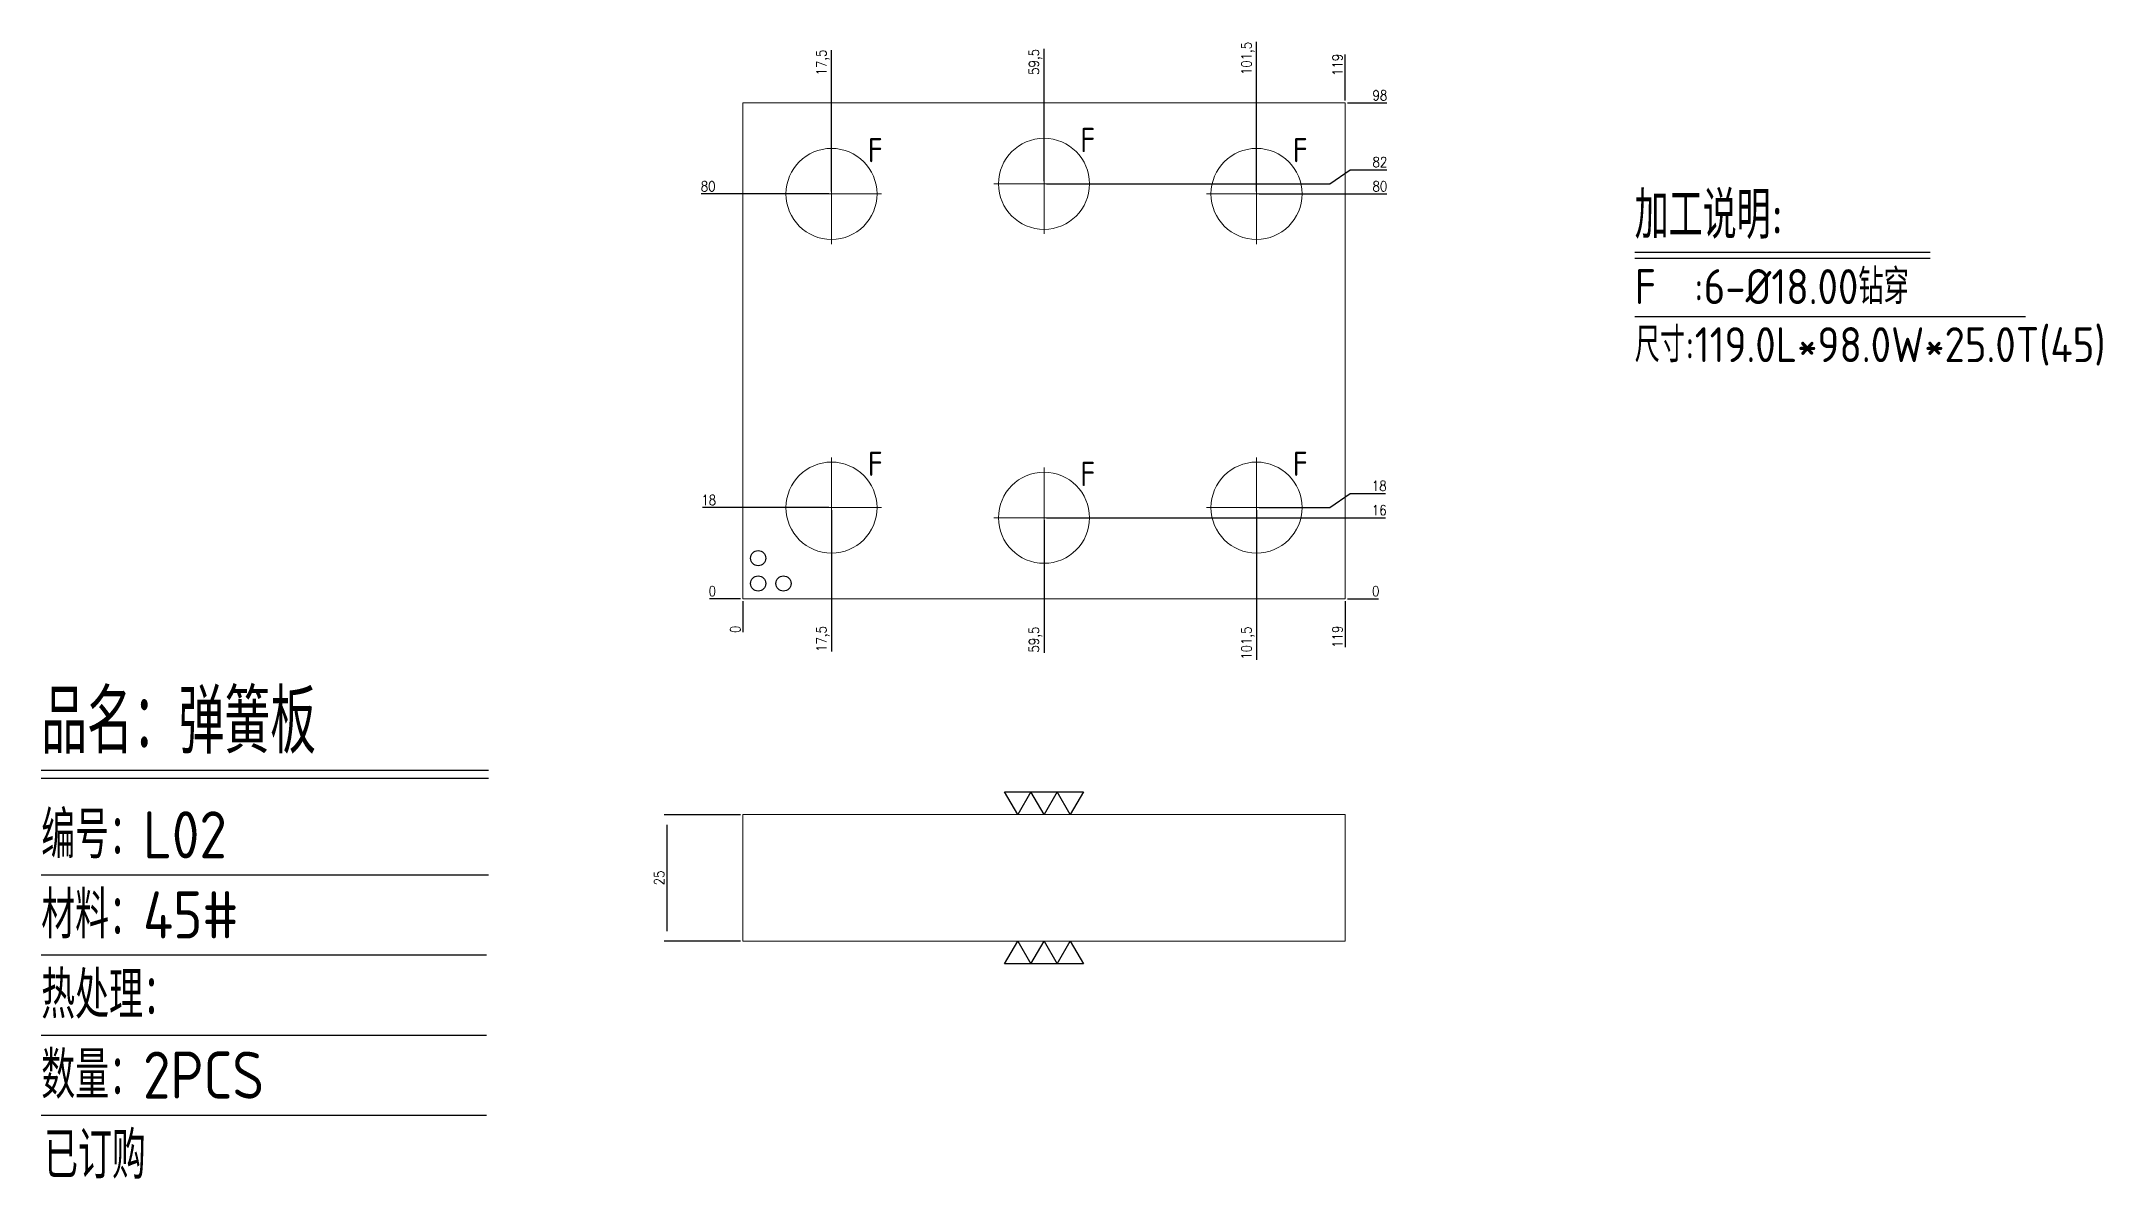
# Model space of a CAD drawing. Header units: millimetres. Extents: x 92188 to 92595, y -13615 to -13391.
import ezdxf
from ezdxf.enums import TextEntityAlignment as Align

# ---------------------------------------------------------------- set-up
doc = ezdxf.new("R2010")
doc.units = ezdxf.units.MM
doc.linetypes.add('CENTER', pattern=[0])
for name, color, linetype in [('B2', 255, 'Continuous'), ('B2_O', 40, 'Continuous'), ('DIM', 4, 'Continuous'), ('TEXT', 4, 'Continuous')]:
    doc.layers.add(name, color=color, linetype=linetype)
doc.styles.add('gbenor', font='gbenor.shx', dxfattribs={"bigfont": 'gbcbig.shx'})
doc.styles.get("Standard").update_dxf_attribs({"font": 'txt.shx', "width": 0.85, "bigfont": 'ctxt.shx'})
doc.dimstyles.new('T-2-WX', dxfattribs={"dimtxt": 2, "dimasz": 2, "dimexe": 0.5, "dimexo": 0.5, "dimgap": 0.5, "dimtad": 1, "dimtxsty": 'Standard', "dimblk": 'OPEN30', "dimcen": 0, "dimazin": 3, "dimtfac": 1, "dimtmove": 0, "dimatfit": 3, "dimldrblk": 'OPEN30', "dimlwd": -1, "dimlwe": -1})

# ---------------------------------------------------------------- blocks, each defined once
blk = doc.blocks.new('*D7579')
at = {"layer": 'Defpoints', "color": 0}
for p in [(92326.43, -13500.8), (92445.43, -13500.8), (92450.43, -13500.8)]:
    blk.add_point(p, dxfattribs=at)
at = {"layer": 'DIM', "color": 0}
blk.add_line((92445.93, -13500.8), (92452.06, -13500.8), dxfattribs=at)
at = {"layer": 'DIM', "color": 0, "insert": (92451.5, -13499.3), "char_height": 2, "attachment_point": 5}
blk.add_mtext('0', dxfattribs=at)
blk = doc.blocks.new('_Open30')
blk = doc.blocks.new('*D7580')
at = {"layer": 'Defpoints', "color": 0}
for p in [(92385.93, -13484.8), (92450.43, -13484.8), (92326.43, -13500.8)]:
    blk.add_point(p, dxfattribs=at)
at = {"layer": 'DIM', "color": 0}
blk.add_line((92386.43, -13484.8), (92453.44, -13484.8), dxfattribs=at)
at = {"layer": 'DIM', "color": 0, "insert": (92452.18, -13483.3), "char_height": 2, "attachment_point": 5}
blk.add_mtext('16', dxfattribs=at)
blk = doc.blocks.new('*D7581')
at = {"layer": 'Defpoints', "color": 0}
for p in [(92450.43, -13480), (92427.93, -13482.8), (92326.43, -13500.8)]:
    blk.add_point(p, dxfattribs=at)
at = {"layer": 'DIM', "color": 0}
for p, q in [((92442.43, -13482.8), (92446.43, -13480)), ((92446.43, -13480), (92453.44, -13480)), ((92428.43, -13482.8), (92442.43, -13482.8))]:
    blk.add_line(p, q, dxfattribs=at)
at = {"layer": 'DIM', "color": 0, "insert": (92452.18, -13478.5), "char_height": 2, "attachment_point": 5}
blk.add_mtext('18', dxfattribs=at)
blk = doc.blocks.new('*D7582')
at = {"layer": 'Defpoints', "color": 0}
for p in [(92427.93, -13420.8), (92450.43, -13420.8), (92326.43, -13500.8)]:
    blk.add_point(p, dxfattribs=at)
at = {"layer": 'DIM', "color": 0}
blk.add_line((92428.43, -13420.8), (92453.68, -13420.8), dxfattribs=at)
at = {"layer": 'DIM', "color": 0, "insert": (92452.31, -13419.3), "char_height": 2, "attachment_point": 5}
blk.add_mtext('80', dxfattribs=at)
blk = doc.blocks.new('*D7583')
at = {"layer": 'Defpoints', "color": 0}
for p in [(92450.43, -13416), (92385.93, -13418.8), (92326.43, -13500.8)]:
    blk.add_point(p, dxfattribs=at)
at = {"layer": 'DIM', "color": 0}
for p, q in [((92442.43, -13418.8), (92446.43, -13416)), ((92446.43, -13416), (92453.68, -13416)), ((92386.43, -13418.8), (92442.43, -13418.8))]:
    blk.add_line(p, q, dxfattribs=at)
at = {"layer": 'DIM', "color": 0, "insert": (92452.31, -13414.5), "char_height": 2, "attachment_point": 5}
blk.add_mtext('82', dxfattribs=at)
blk = doc.blocks.new('*D7584')
at = {"layer": 'Defpoints', "color": 0}
for p in [(92445.43, -13402.8), (92450.43, -13402.8), (92326.43, -13500.8)]:
    blk.add_point(p, dxfattribs=at)
at = {"layer": 'DIM', "color": 0}
blk.add_line((92445.93, -13402.8), (92453.68, -13402.8), dxfattribs=at)
at = {"layer": 'DIM', "color": 0, "insert": (92452.31, -13401.3), "char_height": 2, "attachment_point": 5}
blk.add_mtext('98', dxfattribs=at)
blk = doc.blocks.new('*D7585')
at = {"layer": 'Defpoints', "color": 0}
for p in [(92321.43, -13500.8), (92326.43, -13500.8), (92326.43, -13500.8)]:
    blk.add_point(p, dxfattribs=at)
at = {"layer": 'DIM', "color": 0}
blk.add_line((92325.93, -13500.8), (92319.8, -13500.8), dxfattribs=at)
at = {"layer": 'DIM', "color": 0, "insert": (92320.36, -13499.3), "char_height": 2, "attachment_point": 5}
blk.add_mtext('0', dxfattribs=at)
blk = doc.blocks.new('*D7586')
at = {"layer": 'Defpoints', "color": 0}
for p in [(92321.43, -13482.8), (92343.93, -13482.8), (92326.43, -13500.8)]:
    blk.add_point(p, dxfattribs=at)
at = {"layer": 'DIM', "color": 0}
blk.add_line((92343.43, -13482.8), (92318.42, -13482.8), dxfattribs=at)
at = {"layer": 'DIM', "color": 0, "insert": (92319.67, -13481.3), "char_height": 2, "attachment_point": 5}
blk.add_mtext('18', dxfattribs=at)
blk = doc.blocks.new('*D7587')
at = {"layer": 'Defpoints', "color": 0}
for p in [(92321.43, -13420.8), (92343.93, -13420.8), (92326.43, -13500.8)]:
    blk.add_point(p, dxfattribs=at)
at = {"layer": 'DIM', "color": 0}
blk.add_line((92343.43, -13420.8), (92318.18, -13420.8), dxfattribs=at)
at = {"layer": 'DIM', "color": 0, "insert": (92319.55, -13419.3), "char_height": 2, "attachment_point": 5}
blk.add_mtext('80', dxfattribs=at)
blk = doc.blocks.new('*D7588')
at = {"layer": 'Defpoints', "color": 0}
for p in [(92326.43, -13500.8), (92445.43, -13500.8), (92445.43, -13505.8)]:
    blk.add_point(p, dxfattribs=at)
at = {"layer": 'DIM', "color": 0}
blk.add_line((92445.43, -13501.3), (92445.43, -13510.35), dxfattribs=at)
at = {"layer": 'DIM', "color": 0, "insert": (92443.93, -13508.32), "char_height": 2, "attachment_point": 5, "rotation": 90}
blk.add_mtext('119', dxfattribs=at)
blk = doc.blocks.new('*D7589')
at = {"layer": 'Defpoints', "color": 0}
for p in [(92427.93, -13482.8), (92326.43, -13500.8), (92427.93, -13505.8)]:
    blk.add_point(p, dxfattribs=at)
at = {"layer": 'DIM', "color": 0}
blk.add_line((92427.93, -13483.3), (92427.93, -13512.86), dxfattribs=at)
at = {"layer": 'DIM', "color": 0, "insert": (92426.24, -13509.58), "char_height": 2, "attachment_point": 5, "rotation": 90}
blk.add_mtext('101,5', dxfattribs=at)
blk = doc.blocks.new('*D7590')
at = {"layer": 'Defpoints', "color": 0}
for p in [(92385.93, -13484.8), (92326.43, -13500.8), (92385.93, -13505.8)]:
    blk.add_point(p, dxfattribs=at)
at = {"layer": 'DIM', "color": 0}
blk.add_line((92385.93, -13485.3), (92385.93, -13511.48), dxfattribs=at)
at = {"layer": 'DIM', "color": 0, "insert": (92384.24, -13508.89), "char_height": 2, "attachment_point": 5, "rotation": 90}
blk.add_mtext('59,5', dxfattribs=at)
blk = doc.blocks.new('*D7591')
at = {"layer": 'Defpoints', "color": 0}
for p in [(92343.93, -13482.8), (92326.43, -13500.8), (92343.93, -13505.8)]:
    blk.add_point(p, dxfattribs=at)
at = {"layer": 'DIM', "color": 0}
blk.add_line((92343.93, -13483.3), (92343.93, -13511.24), dxfattribs=at)
at = {"layer": 'DIM', "color": 0, "insert": (92342.24, -13508.77), "char_height": 2, "attachment_point": 5, "rotation": 90}
blk.add_mtext('17,5', dxfattribs=at)
blk = doc.blocks.new('*D7592')
at = {"layer": 'Defpoints', "color": 0}
for p in [(92326.43, -13500.8), (92326.43, -13500.8), (92326.43, -13505.8)]:
    blk.add_point(p, dxfattribs=at)
at = {"layer": 'DIM', "color": 0}
blk.add_line((92326.43, -13501.3), (92326.43, -13507.43), dxfattribs=at)
at = {"layer": 'DIM', "color": 0, "insert": (92324.93, -13506.87), "char_height": 2, "attachment_point": 5, "rotation": 90}
blk.add_mtext('0', dxfattribs=at)
blk = doc.blocks.new('*D7593')
at = {"layer": 'Defpoints', "color": 0}
for p in [(92445.43, -13397.8), (92445.43, -13402.8), (92326.43, -13500.8)]:
    blk.add_point(p, dxfattribs=at)
at = {"layer": 'DIM', "color": 0}
blk.add_line((92445.43, -13402.3), (92445.43, -13393.25), dxfattribs=at)
at = {"layer": 'DIM', "color": 0, "insert": (92443.93, -13395.28), "char_height": 2, "attachment_point": 5, "rotation": 90}
blk.add_mtext('119', dxfattribs=at)
blk = doc.blocks.new('*D7594')
at = {"layer": 'Defpoints', "color": 0}
for p in [(92427.93, -13397.8), (92427.93, -13420.8), (92326.43, -13500.8)]:
    blk.add_point(p, dxfattribs=at)
at = {"layer": 'DIM', "color": 0}
blk.add_line((92427.93, -13420.3), (92427.93, -13390.74), dxfattribs=at)
at = {"layer": 'DIM', "color": 0, "insert": (92426.24, -13394.02), "char_height": 2, "attachment_point": 5, "rotation": 90}
blk.add_mtext('101,5', dxfattribs=at)
blk = doc.blocks.new('*D7595')
at = {"layer": 'Defpoints', "color": 0}
for p in [(92385.93, -13397.8), (92385.93, -13418.8), (92326.43, -13500.8)]:
    blk.add_point(p, dxfattribs=at)
at = {"layer": 'DIM', "color": 0}
blk.add_line((92385.93, -13418.3), (92385.93, -13392.12), dxfattribs=at)
at = {"layer": 'DIM', "color": 0, "insert": (92384.24, -13394.71), "char_height": 2, "attachment_point": 5, "rotation": 90}
blk.add_mtext('59,5', dxfattribs=at)
blk = doc.blocks.new('*D7596')
at = {"layer": 'Defpoints', "color": 0}
for p in [(92343.93, -13397.8), (92343.93, -13420.8), (92326.43, -13500.8)]:
    blk.add_point(p, dxfattribs=at)
at = {"layer": 'DIM', "color": 0}
blk.add_line((92343.93, -13420.3), (92343.93, -13392.36), dxfattribs=at)
at = {"layer": 'DIM', "color": 0, "insert": (92342.24, -13394.83), "char_height": 2, "attachment_point": 5, "rotation": 90}
blk.add_mtext('17,5', dxfattribs=at)
blk = doc.blocks.new('*D7597')
at = {"layer": 'Defpoints', "color": 0}
for p in [(92326.43, -13543.49), (92311.38, -13568.49), (92326.43, -13568.49)]:
    blk.add_point(p, dxfattribs=at)
at = {"layer": 'DIM', "color": 0}
for p, q in [((92325.93, -13543.49), (92310.88, -13543.49)), ((92311.38, -13545.49), (92311.38, -13566.49)), ((92325.93, -13568.49), (92310.88, -13568.49))]:
    blk.add_line(p, q, dxfattribs=at)
at = {"layer": 'DIM', "color": 0, "insert": (92309.88, -13555.99), "char_height": 2, "attachment_point": 5, "rotation": 90}
blk.add_mtext('25', dxfattribs=at)

msp = doc.modelspace()

# ---------------------------------------------------------------- linework, layer by layer
at = {"layer": 'B2', "linetype": 'Continuous', "lineweight": 15}
for points in [[(92326.429, -13500.799), (92326.429, -13402.799), (92445.429, -13402.799), (92445.429, -13500.799)], [(92326.429, -13543.487), (92445.429, -13543.487), (92445.429, -13568.487), (92326.429, -13568.487)]]:
    msp.add_lwpolyline(points, close=True, dxfattribs=at)
at = {"layer": 'B2', "color": 4}
for points in [[(92393.724, -13538.987), (92391.126, -13543.487), (92388.527, -13538.987), (92385.929, -13543.487), (92383.331, -13538.987), (92380.733, -13543.487), (92378.135, -13538.987), (92393.724, -13538.987)], [(92378.135, -13572.987), (92380.733, -13568.487), (92383.331, -13572.987), (92385.929, -13568.487), (92388.527, -13572.987), (92391.126, -13568.487), (92393.724, -13572.987), (92378.135, -13572.987)]]:
    msp.add_lwpolyline(points, close=True, dxfattribs=at)
at = {"layer": 'B2_O', "color": 4, "linetype": 'CENTER', "lineweight": 15}
for p, q in [((92385.929, -13428.699), (92385.929, -13408.899)), ((92343.929, -13430.699), (92343.929, -13410.899)), ((92427.929, -13430.699), (92427.929, -13410.899)), ((92353.829, -13420.799), (92334.029, -13420.799)), ((92395.829, -13418.799), (92376.029, -13418.799)), ((92418.029, -13420.799), (92437.829, -13420.799)), ((92343.929, -13472.899), (92343.929, -13492.699)), ((92427.929, -13472.899), (92427.929, -13492.699)), ((92385.929, -13474.899), (92385.929, -13494.699)), ((92353.829, -13482.799), (92334.029, -13482.799)), ((92395.829, -13484.799), (92376.029, -13484.799)), ((92418.029, -13482.799), (92437.829, -13482.799))]:
    msp.add_line(p, q, dxfattribs=at)
at = {"layer": 'B2_O', "linetype": 'Continuous', "lineweight": 15}
for centre in [(92343.929, -13420.799), (92385.929, -13418.799), (92427.929, -13420.799), (92343.929, -13482.799), (92427.929, -13482.799), (92385.929, -13484.799)]:
    msp.add_circle(centre, 9, dxfattribs=at)
at = {"layer": 'DIM', "color": 4, "linetype": 'Continuous', "lineweight": 25}
for p, q in [((92187.736, -13534.666), (92276.153, -13534.666)), ((92187.736, -13536.296), (92276.153, -13536.296)), ((92187.736, -13555.384), (92276.153, -13555.384)), ((92187.736, -13571.214), (92275.769, -13571.214)), ((92187.736, -13587.043), (92275.769, -13587.043)), ((92187.736, -13602.873), (92275.769, -13602.873))]:
    msp.add_line(p, q, dxfattribs=at)
at = {"layer": 'TEXT', "color": 3}
for p, q in [((92502.674, -13432.306), (92561.067, -13432.306)), ((92502.674, -13433.516), (92561.067, -13433.516)), ((92502.674, -13444.99), (92579.894, -13444.99))]:
    msp.add_line(p, q, dxfattribs=at)
at = {"layer": 'TEXT', "color": 4}
for centre in [(92329.429, -13492.799), (92329.429, -13497.799), (92334.429, -13497.799)]:
    msp.add_circle(centre, 1.5, dxfattribs=at)

# ---------------------------------------------------------------- texts
at = {"layer": 'DIM', "color": 3, "linetype": 'Continuous', "lineweight": 25, "style": 'gbenor'}
for s, height, p in [('品名：弹簧板', 12.5706, (92187.736, -13531.407)), ('编号：L02', 9.3115, (92187.736, -13552.125)), ('材料：45#', 9.3115, (92187.736, -13567.955)), ('热处理：', 9.3115, (92187.736, -13583.784)), ('数量：2PCS', 9.3115, (92187.736, -13599.614)), ('已订购', 9.3115, (92188.302, -13615.444))]:
    msp.add_text(s, height=height, dxfattribs=at).set_placement(p)
at = {"layer": 'TEXT', "color": 4, "style": 'gbenor'}
for p in [(92394.584, -13410.144), (92352.584, -13412.144), (92436.584, -13412.144), (92352.584, -13474.144), (92394.584, -13476.144), (92436.584, -13474.144)]:
    msp.add_text('F', height=4.8, dxfattribs=at).set_placement(p, align=Align.MIDDLE_CENTER)
for s, height, p in [('加工说明: ', 9.3312, (92502.674, -13429.645)), ('F  :6-%%c18.00钻穿', 6.912, (92502.674, -13442.57)), ('尺寸:119.0L*98.0W*25.0T(45)', 6.912, (92502.674, -13454.044))]:
    msp.add_text(s, height=height, dxfattribs=at).set_placement(p)

# ---------------------------------------------------------------- dimensions: what is measured, and where the dimension line sits
at = {"layer": 'DIM', "color": 4}
for feature_location, offset, dtype, origin, picture, middle in [((92427.929, -13420.799), (0, 23), 1, (92326.429, -13500.799), '*D7594', (92426.239, -13394.021)), ((92385.929, -13418.799), (0, 21), 1, (92326.429, -13500.799), '*D7595', (92384.239, -13394.709)), ((92343.929, -13420.799), (0, 23), 1, (92326.429, -13500.799), '*D7596', (92342.239, -13394.83)), ((92445.429, -13402.799), (0, 5), 1, (92326.429, -13500.799), '*D7593', (92443.929, -13395.275)), ((92445.429, -13402.799), (5, 0), 0, (92326.429, -13500.799), '*D7584', (92452.306, -13401.299)), ((92385.929, -13418.799), (64.5, 2.8), 0, (92326.429, -13500.799), '*D7583', (92452.306, -13414.499)), ((92343.929, -13420.799), (-22.5, 0), 0, (92326.429, -13500.799), '*D7587', (92319.553, -13419.299)), ((92427.929, -13420.799), (22.5, 0), 0, (92326.429, -13500.799), '*D7582', (92452.306, -13419.299)), ((92427.929, -13482.799), (22.5, 2.8), 0, (92326.429, -13500.799), '*D7581', (92452.184, -13478.499)), ((92343.929, -13482.799), (-22.5, 0), 0, (92326.429, -13500.799), '*D7586', (92319.675, -13481.299)), ((92385.929, -13484.799), (64.5, 0), 0, (92326.429, -13500.799), '*D7580', (92452.184, -13483.299)), ((92427.929, -13482.799), (0, -23), 1, (92326.429, -13500.799), '*D7589', (92426.239, -13509.578)), ((92343.929, -13482.799), (0, -23), 1, (92326.429, -13500.799), '*D7591', (92342.239, -13508.768)), ((92385.929, -13484.799), (0, -21), 1, (92326.429, -13500.799), '*D7590', (92384.239, -13508.89)), ((92326.42937459, -13500.799084455), (-5, 0), 0, (92326.42937459, -13500.799084455), '*D7585', (92320.362707923, -13499.299084455)), ((92445.42937459, -13500.799084455), (5, 0), 0, (92326.42937459, -13500.799084455), '*D7579', (92451.496041256, -13499.299084455)), ((92326.42937459, -13500.799084455), (0, -5), 1, (92326.42937459, -13500.799084455), '*D7592', (92324.92937459, -13506.865751122)), ((92445.429, -13500.799), (0, -5), 1, (92326.429, -13500.799), '*D7588', (92443.929, -13508.323))]:
    dim = msp.add_ordinate_dim(feature_location=feature_location, offset=offset, dtype=dtype, origin=origin, dimstyle='T-2-WX', dxfattribs=at)
    dim.commit()
    dim.dimension.update_dxf_attribs({"geometry": picture, "text_midpoint": middle})
dim = msp.add_linear_dim(base=(92311.384, -13568.487), p1=(92326.429, -13543.487), p2=(92326.429, -13568.487), angle=90, dimstyle='T-2-WX', dxfattribs=at)
dim.commit()
dim.dimension.update_dxf_attribs({"geometry": '*D7597', "text_midpoint": (92309.884, -13555.987)})

doc.saveas('drawing.dxf')
